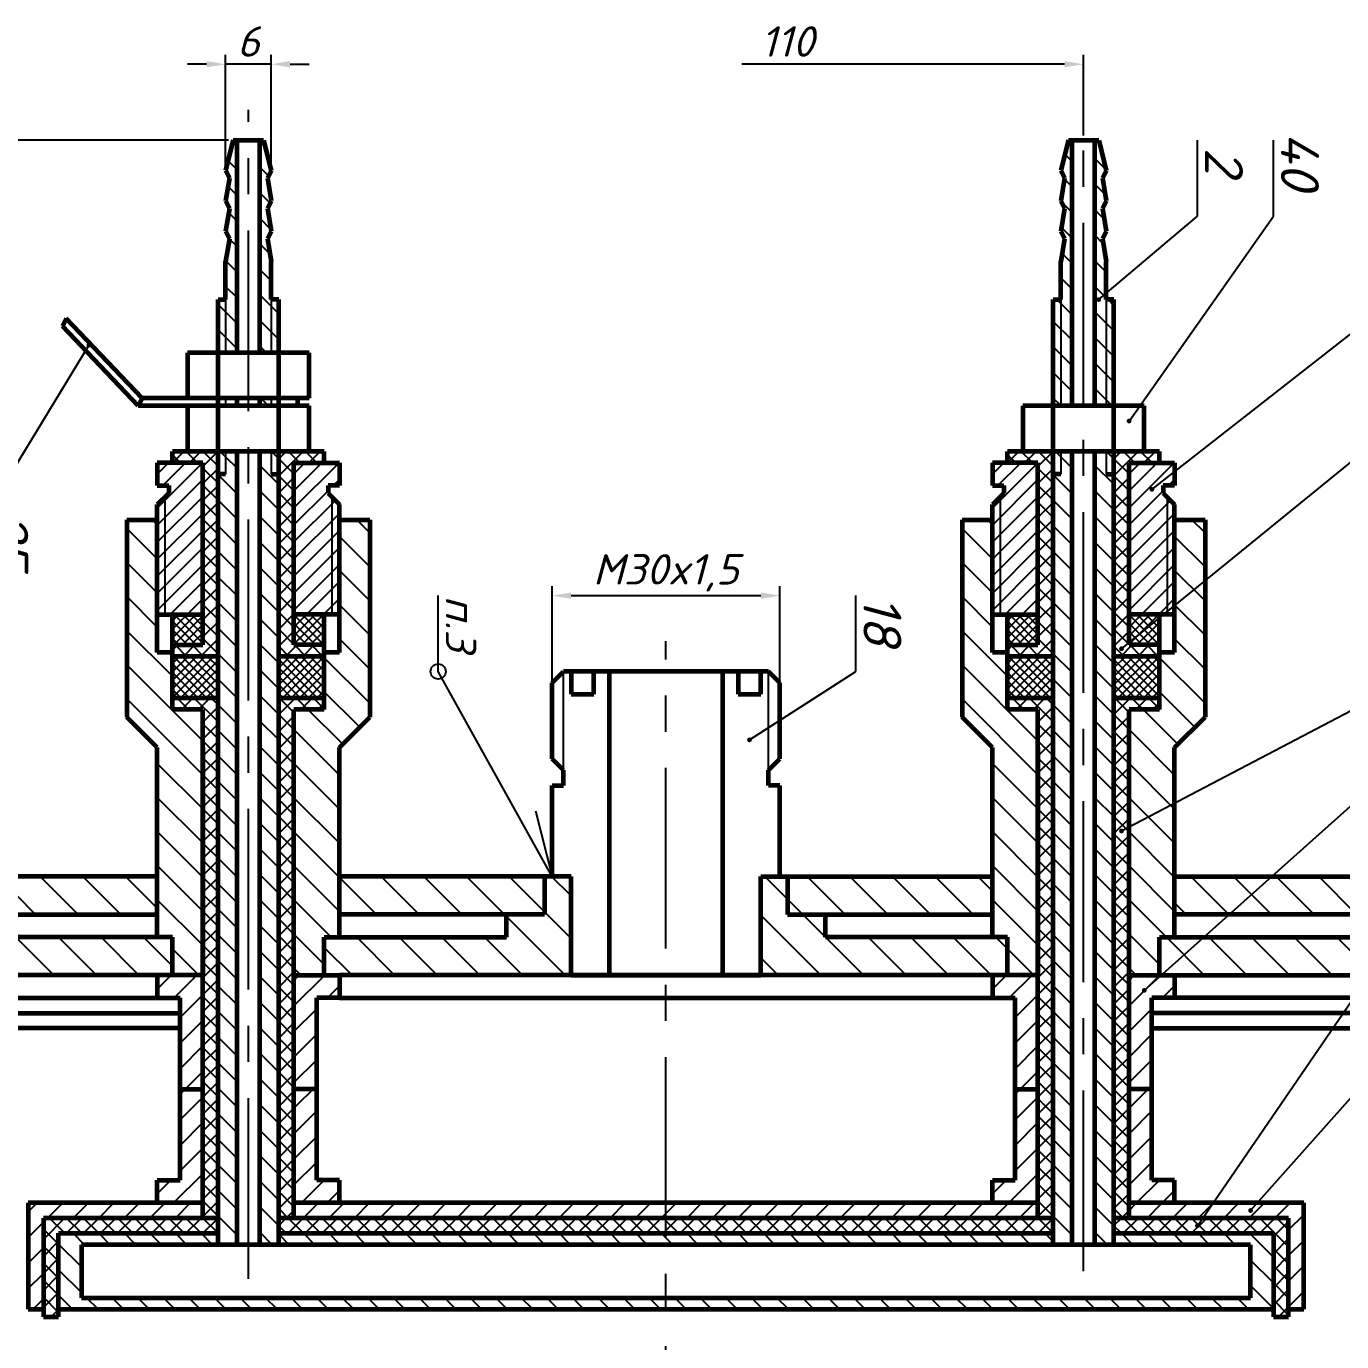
# Model space of a CAD drawing. Header units: millimetres. Extents: x 10739 to 32134, y 609 to 16625.
# Drawn here: x 20190.6 to 20363.8, y 1789.2 to 1962.5 of the extents above; entities that cross this region are included whole.
import ezdxf

# ---------------------------------------------------------------- set-up
doc = ezdxf.new("R2010")
doc.units = ezdxf.units.MM
doc.linetypes.add('CENTER', pattern=[50.8, 31.75, -6.35, 6.35, -6.35])
doc.layers.add('1', color=2, linetype='Continuous')
doc.layers.add('Razmer', color=3, linetype='Continuous')
doc.layers.add('2', color=1, linetype='Continuous', lineweight=60)
doc.styles.add('ADRF1', font='romans', dxfattribs={"oblique": 15})
doc.styles.get("Standard").update_dxf_attribs({"font": 'arial.ttf'})
doc.dimstyles.new('ISO-25', dxfattribs={"dimtxt": 2.5, "dimasz": 2.5, "dimexe": 1.25, "dimexo": 0.625, "dimtad": 1, "dimtxsty": 'Standard', "dimcen": 2.5, "dimadec": 0, "dimazin": 0, "dimtfac": 1, "dimtmove": 0, "dimatfit": 3, "dimfxl": 1, "dimarcsym": 0})
pattern_1 = [(45, (20104.8097, 2033.455), (-1.683798, 1.683798), [])]
pattern_2 = [(315, (20104.8097, 2033.4551), (1.122532, 1.122532), []), (45, (20104.8097, 2033.4551), (-1.122532, 1.122532), [])]
pattern_3 = [(315, (20104.8097, 2033.455), (1.683798, 1.683798), [])]
pattern_4 = [(315, (20104.8097, 2033.455), (2.80633, 2.80633), [])]
pattern_5 = [(315, (19994.8097, 2033.4551), (1.122532, 1.122532), []), (45, (19994.8097, 2033.4551), (-1.122532, 1.122532), [])]
pattern_6 = [(315, (19994.8097, 2038.4551), (0.561266, 0.561266), []), (45, (19994.8097, 2038.4551), (-0.561266, 0.561266), [])]
pattern_7 = [(315, (20104.8097, 2038.4551), (0.561266, 0.561266), []), (45, (20104.8097, 2038.4551), (-0.561266, 0.561266), [])]

msp = doc.modelspace()

# ---------------------------------------------------------------- hatches: boundary and pattern name
at = {"layer": '1'}
h = msp.add_hatch(dxfattribs=at)
h.set_pattern_fill('ANSI31', scale=0.75, angle=-90, style=0)
h.set_pattern_definition(pattern_3)
h.paths.add_polyline_path([(20221.3097, 1919.4551), (20222.8097, 1919.4551), (20222.8097, 1926.4551), (20222.8097, 1931.4551), (20222.3097, 1934.4551), (20222.8097, 1935.4551), (20222.3097, 1938.4551), (20222.8097, 1939.4551), (20222.3097, 1942.4551), (20222.8097, 1943.4551), (20221.8097, 1947.4551), (20221.3097, 1947.4551)])
h.paths.add_polyline_path([(20222.8097, 1919.4551), (20223.8097, 1919.4551), (20223.8097, 1926.4551), (20222.8097, 1926.4551)])
h.paths.add_polyline_path([(20216.8097, 1919.4551), (20218.3097, 1919.4551), (20218.3097, 1947.4551), (20217.8097, 1947.4551), (20216.8097, 1943.4551), (20217.3097, 1942.4551), (20216.8097, 1939.4551), (20217.3097, 1938.4551), (20216.8097, 1935.4551), (20217.3097, 1934.4551), (20216.8097, 1931.4551), (20216.8097, 1926.4551)])
h.paths.add_polyline_path([(20215.8097, 1919.4551), (20216.8097, 1919.4551), (20216.8097, 1926.4551), (20215.8097, 1926.4551)])
h.paths.add_polyline_path([(20222.8097, 1912.4551), (20223.8097, 1912.4551), (20223.8097, 1913.4551), (20222.8097, 1913.4551)])
h.paths.add_polyline_path([(20221.3097, 1913.4551), (20221.3097, 1912.4551), (20222.8097, 1912.4551), (20222.8097, 1913.4551)])
h.paths.add_polyline_path([(20216.8097, 1913.4551), (20216.8097, 1912.48298), (20216.83758, 1912.4551), (20218.3097, 1912.4551), (20218.3097, 1913.4551)])
h.paths.add_polyline_path([(20215.8097, 1913.4551), (20215.8097, 1912.4551), (20216.8097, 1912.4551), (20216.8097, 1913.4551)])
h = msp.add_hatch(dxfattribs=at)
h.set_pattern_fill('ANSI31', scale=0.75, angle=-90, style=0)
h.set_pattern_definition(pattern_3)
h.paths.add_polyline_path([(20333.8097, 1801.9551), (20333.8097, 1903.4551), (20332.8097, 1903.4551), (20332.8097, 1906.4551), (20331.3097, 1906.4551), (20331.3097, 1801.9551)])
h.paths.add_polyline_path([(20328.3097, 1801.9551), (20328.3097, 1906.4551), (20326.8097, 1906.4551), (20326.8097, 1903.4551), (20325.8097, 1903.4551), (20325.8097, 1801.9551)])
h.paths.add_polyline_path([(20333.8097, 1903.4551), (20333.8097, 1906.4551), (20332.8097, 1906.4551), (20332.8097, 1903.4551)], flags=16)
h.paths.add_polyline_path([(20326.8097, 1903.4551), (20326.8097, 1906.4551), (20325.8097, 1906.4551), (20325.8097, 1903.4551)], flags=16)
h.paths.add_polyline_path([(20326.8097, 1912.4551), (20326.8097, 1926.4551), (20325.8097, 1926.4551), (20325.8097, 1912.4551)])
h.paths.add_polyline_path([(20328.3097, 1912.4551), (20328.3097, 1947.4551), (20327.8097, 1947.4551), (20326.8097, 1943.4551), (20327.3097, 1942.4551), (20326.8097, 1939.4551), (20327.3097, 1938.4551), (20326.8097, 1935.4551), (20327.3097, 1934.4551), (20326.8097, 1931.4551), (20326.8097, 1926.4551), (20326.8097, 1912.4551)])
h.paths.add_polyline_path([(20332.8097, 1912.4551), (20332.8097, 1926.4551), (20332.8097, 1931.4551), (20332.3097, 1934.4551), (20332.8097, 1935.4551), (20332.3097, 1938.4551), (20332.8097, 1939.4551), (20332.3097, 1942.4551), (20332.8097, 1943.4551), (20331.8097, 1947.4551), (20331.3097, 1947.4551), (20331.3097, 1912.4551)])
h.paths.add_polyline_path([(20333.8097, 1912.4551), (20333.8097, 1926.4551), (20332.8097, 1926.4551), (20332.8097, 1912.4551)])
h = msp.add_hatch(dxfattribs=at)
h.set_pattern_fill('ANSI37', scale=0.5, angle=-90, style=0)
h.set_pattern_definition(pattern_5)
h.paths.add_polyline_path([(20229.8097, 1879.4551), (20229.8097, 1880.9551), (20225.8097, 1880.9551), (20225.8097, 1904.9551), (20229.8097, 1904.9551), (20229.8097, 1906.4551), (20223.8097, 1906.4551), (20223.8097, 1879.4551)])
h.paths.add_polyline_path([(20215.8097, 1879.4551), (20215.8097, 1906.4551), (20209.8097, 1906.4551), (20209.8097, 1904.9551), (20213.8097, 1904.9551), (20213.8097, 1880.9551), (20209.8097, 1880.9551), (20209.8097, 1879.4551)])
h = msp.add_hatch(dxfattribs=at)
h.set_pattern_fill('ANSI37', scale=0.5, angle=-90, style=0)
h.set_pattern_definition(pattern_2)
h.paths.add_polyline_path([(20339.8097, 1879.4551), (20339.8097, 1880.9551), (20335.8097, 1880.9551), (20335.8097, 1904.9551), (20339.8097, 1904.9551), (20339.8097, 1906.4551), (20333.8097, 1906.4551), (20333.8097, 1879.4551)])
h.paths.add_polyline_path([(20325.8097, 1879.4551), (20325.8097, 1906.4551), (20319.8097, 1906.4551), (20319.8097, 1904.9551), (20323.8097, 1904.9551), (20323.8097, 1880.9551), (20319.8097, 1880.9551), (20319.8097, 1879.4551)])
h = msp.add_hatch(dxfattribs=at)
h.set_pattern_fill('ANSI31', scale=0.5, style=0)
h.set_pattern_definition([(45, (19994.8097, 2038.4551), (-1.122532, 1.122532), [])])
h.paths.add_polyline_path([(20225.8097, 1884.9551), (20231.8097, 1884.9551), (20231.8097, 1899.4551), (20230.3097, 1900.9551), (20230.3097, 1901.9551), (20231.8097, 1901.9551), (20231.8097, 1904.9551), (20225.8097, 1904.9551)])
h.paths.add_polyline_path([(20213.8097, 1904.9551), (20207.8097, 1904.9551), (20207.8097, 1901.9551), (20209.3097, 1901.9551), (20209.3097, 1900.9551), (20207.8097, 1899.4551), (20207.8097, 1884.9551), (20213.8097, 1884.9551)])
h = msp.add_hatch(dxfattribs=at)
h.set_pattern_fill('ANSI31', scale=0.5, style=0)
h.set_pattern_definition([(45, (20104.8097, 2038.4551), (-1.122532, 1.122532), [])])
h.paths.add_polyline_path([(20335.8097, 1884.9551), (20341.8097, 1884.9551), (20341.8097, 1899.4551), (20340.3097, 1900.9551), (20340.3097, 1901.9551), (20341.8097, 1901.9551), (20341.8097, 1904.9551), (20335.8097, 1904.9551)])
h.paths.add_polyline_path([(20323.8097, 1904.9551), (20317.8097, 1904.9551), (20317.8097, 1901.9551), (20319.3097, 1901.9551), (20319.3097, 1900.9551), (20317.8097, 1899.4551), (20317.8097, 1884.9551), (20323.8097, 1884.9551)])
h = msp.add_hatch(dxfattribs=at)
h.set_pattern_fill('ANSI31', angle=-90, style=0)
h.set_pattern_definition([(315, (19994.8097, 2033.455), (2.245064, 2.245064), [])])
h.paths.add_polyline_path([(20229.8097, 1837.4551), (20229.8097, 1842.4551), (20231.8097, 1842.4551), (20231.8097, 1867.4551), (20235.8097, 1871.4551), (20235.8097, 1897.4551), (20231.8097, 1897.4551), (20231.8097, 1879.9551), (20229.8097, 1879.9551), (20229.8097, 1872.4551), (20225.8097, 1872.4551), (20225.8097, 1837.4551)])
h.paths.add_polyline_path([(20213.8097, 1837.4551), (20213.8097, 1867.4551), (20213.8097, 1872.4551), (20209.8097, 1872.4551), (20209.8097, 1879.9551), (20207.8097, 1879.9551), (20207.8097, 1897.4551), (20203.8097, 1897.4551), (20203.8097, 1871.4551), (20207.8097, 1867.4551), (20207.8097, 1842.4551), (20209.8097, 1842.4551), (20209.8097, 1837.4551)])
h = msp.add_hatch(dxfattribs=at)
h.set_pattern_fill('ANSI31', angle=-90, style=0)
h.set_pattern_definition([(315, (20104.8097, 2033.455), (2.245064, 2.245064), [])])
h.paths.add_polyline_path([(20335.8097, 1837.4551), (20339.8097, 1837.4551), (20339.8097, 1842.4551), (20341.8097, 1842.4551), (20341.8097, 1867.4551), (20345.8097, 1871.4551), (20345.8097, 1897.4551), (20341.8097, 1897.4551), (20341.8097, 1879.9551), (20339.8097, 1879.9551), (20339.8097, 1872.4551), (20335.8097, 1872.4551)])
h.paths.add_polyline_path([(20323.8097, 1867.4551), (20323.8097, 1872.4551), (20319.8097, 1872.4551), (20319.8097, 1879.9551), (20317.8097, 1879.9551), (20317.8097, 1897.4551), (20313.8097, 1897.4551), (20313.8097, 1871.4551), (20317.8097, 1867.4551), (20317.8097, 1842.4551), (20319.8097, 1842.4551), (20319.8097, 1837.4551), (20323.8097, 1837.4551)])
h = msp.add_hatch(dxfattribs=at)
h.set_pattern_fill('ANSI37', scale=0.25, angle=-90, style=0)
h.set_pattern_definition(pattern_6)
h.paths.add_polyline_path([(20229.8097, 1880.9551), (20229.8097, 1884.9551), (20225.8097, 1884.9551), (20225.8097, 1880.9551)])
h.paths.add_polyline_path([(20209.8097, 1884.9551), (20209.8097, 1880.9551), (20213.8097, 1880.9551), (20213.8097, 1884.9551)])
h = msp.add_hatch(dxfattribs=at)
h.set_pattern_fill('ANSI37', scale=0.25, angle=-90, style=0)
h.set_pattern_definition(pattern_7)
h.paths.add_polyline_path([(20339.8097, 1880.9551), (20339.8097, 1884.9551), (20335.8097, 1884.9551), (20335.8097, 1880.9551)])
h.paths.add_polyline_path([(20319.8097, 1884.9551), (20319.8097, 1880.9551), (20323.8097, 1880.9551), (20323.8097, 1884.9551)])
h = msp.add_hatch(dxfattribs=at)
h.set_pattern_fill('ANSI37', scale=0.25, angle=-90, style=0)
h.set_pattern_definition(pattern_6)
h.paths.add_polyline_path([(20223.8097, 1873.9551), (20229.8097, 1873.9551), (20229.8097, 1879.4551), (20223.8097, 1879.4551)])
h.paths.add_polyline_path([(20215.8097, 1873.9551), (20215.8097, 1879.4551), (20209.8097, 1879.4551), (20209.8097, 1873.9551)])
h = msp.add_hatch(dxfattribs=at)
h.set_pattern_fill('ANSI37', scale=0.25, angle=-90, style=0)
h.set_pattern_definition(pattern_7)
h.paths.add_polyline_path([(20333.8097, 1873.9551), (20339.8097, 1873.9551), (20339.8097, 1879.4551), (20333.8097, 1879.4551)])
h.paths.add_polyline_path([(20325.8097, 1873.9551), (20325.8097, 1879.4551), (20319.8097, 1879.4551), (20319.8097, 1873.9551)])
h = msp.add_hatch(dxfattribs=at)
h.set_pattern_fill('ANSI37', scale=0.5, angle=-90, style=0)
h.set_pattern_definition(pattern_5)
h.paths.add_polyline_path([(20223.8097, 1805.4551), (20225.8097, 1805.4551), (20225.8097, 1872.4551), (20229.8097, 1872.4551), (20229.8097, 1873.9551), (20223.8097, 1873.9551)])
h.paths.add_polyline_path([(20213.8097, 1805.4551), (20215.8097, 1805.4551), (20215.8097, 1873.9551), (20209.8097, 1873.9551), (20209.8097, 1872.4551), (20213.8097, 1872.4551)])
h = msp.add_hatch(dxfattribs=at)
h.set_pattern_fill('ANSI37', scale=0.5, angle=-90, style=0)
h.set_pattern_definition(pattern_2)
h.paths.add_polyline_path([(20333.8097, 1805.4551), (20335.8097, 1805.4551), (20335.8097, 1872.4551), (20339.8097, 1872.4551), (20339.8097, 1873.9551), (20333.8097, 1873.9551)])
h.paths.add_polyline_path([(20323.8097, 1805.4551), (20325.8097, 1805.4551), (20325.8097, 1873.9551), (20319.8097, 1873.9551), (20319.8097, 1872.4551), (20323.8097, 1872.4551)])
h = msp.add_hatch(dxfattribs=at)
h.set_pattern_fill('ANSI31', scale=1.25, angle=-90, style=0)
h.set_pattern_definition(pattern_4)
h.paths.add_polyline_path([(20154.8097, 1837.4551), (20154.8097, 1833.4551), (20147.8097, 1833.4551), (20147.8097, 1837.4551), (20143.8097, 1837.4551), (20143.8097, 1850.4551), (20158.8097, 1850.4551), (20158.8097, 1845.4551), (20161.8097, 1845.4551), (20161.8097, 1842.4551), (20209.8097, 1842.4551), (20209.8097, 1837.4551), (20182.8097, 1837.4551), (20182.8097, 1838.4551), (20169.8097, 1838.4551), (20169.8097, 1837.4551)])
h = msp.add_hatch(dxfattribs=at)
h.set_pattern_fill('ANSI31', scale=1.25, angle=-90, style=0)
h.set_pattern_definition(pattern_4)
h.paths.add_polyline_path([(20158.8097, 1845.4551), (20158.8097, 1850.4551), (20207.8097, 1850.4551), (20207.8097, 1845.4551)])
h = msp.add_hatch(dxfattribs=at)
h.set_pattern_fill('ANSI31', scale=1.25, angle=-90, style=0)
h.set_pattern_definition(pattern_4)
h.paths.add_polyline_path([(20262.3097, 1837.4551), (20262.3097, 1850.4551), (20258.8097, 1850.4551), (20258.8097, 1845.4551), (20253.8097, 1845.4551), (20253.8097, 1842.4551), (20229.8097, 1842.4551), (20229.8097, 1837.4551), (20231.8097, 1837.4551)])
h = msp.add_hatch(dxfattribs=at)
h.set_pattern_fill('ANSI31', scale=1.25, angle=-90, style=0)
h.set_pattern_definition(pattern_4)
h.paths.add_polyline_path([(20258.8097, 1845.4551), (20258.8097, 1850.4551), (20231.8097, 1850.4551), (20231.8097, 1845.4551)])
h = msp.add_hatch(dxfattribs=at)
h.set_pattern_fill('ANSI31', scale=1.25, angle=-90, style=0)
h.set_pattern_definition(pattern_4)
h.paths.add_polyline_path([(20319.8097, 1837.4551), (20319.8097, 1842.4551), (20295.8097, 1842.4551), (20295.8097, 1845.4551), (20290.8097, 1845.4551), (20290.8097, 1850.4551), (20287.3097, 1850.4551), (20287.3097, 1837.4551)])
h = msp.add_hatch(dxfattribs=at)
h.set_pattern_fill('ANSI31', scale=1.25, angle=-90, style=0)
h.set_pattern_definition(pattern_4)
h.paths.add_polyline_path([(20317.8097, 1845.4551), (20317.8097, 1850.4551), (20290.8097, 1850.4551), (20290.8097, 1845.4551)])
h = msp.add_hatch(dxfattribs=at)
h.set_pattern_fill('ANSI31', scale=1.25, angle=-90, style=0)
h.set_pattern_definition(pattern_4)
h.paths.add_polyline_path([(20394.8097, 1837.4551), (20394.8097, 1833.4551), (20401.8097, 1833.4551), (20401.8097, 1837.4551), (20405.8097, 1837.4551), (20405.8097, 1850.4551), (20390.8097, 1850.4551), (20390.8097, 1845.4551), (20387.8097, 1845.4551), (20387.8097, 1842.4551), (20339.8097, 1842.4551), (20339.8097, 1837.4551), (20366.8097, 1837.4551), (20366.8097, 1838.4551), (20379.8097, 1838.4551), (20379.8097, 1837.4551)])
h = msp.add_hatch(dxfattribs=at)
h.set_pattern_fill('ANSI31', scale=1.25, angle=-90, style=0)
h.set_pattern_definition(pattern_4)
h.paths.add_polyline_path([(20390.8097, 1845.4551), (20390.8097, 1850.4551), (20341.8097, 1850.4551), (20341.8097, 1845.4551)])
h = msp.add_hatch(dxfattribs=at)
h.set_pattern_fill('ANSI31', scale=0.75, style=0)
h.set_pattern_definition([(45, (19994.8097, 2033.455), (-1.683798, 1.683798), [])])
h.paths.add_polyline_path([(20225.8097, 1822.4551), (20228.8097, 1822.4551), (20228.8097, 1834.4551), (20231.8097, 1834.4551), (20231.8097, 1837.4551), (20225.8097, 1837.4551)])
h.paths.add_polyline_path([(20225.8097, 1807.4551), (20231.8097, 1807.4551), (20231.8097, 1810.4551), (20228.8097, 1810.4551), (20228.8097, 1822.4551), (20225.8097, 1822.4551)])
h.paths.add_polyline_path([(20213.8097, 1822.4551), (20210.8097, 1822.4551), (20210.8097, 1810.4551), (20207.8097, 1810.4551), (20207.8097, 1807.4551), (20213.8097, 1807.4551)])
h.paths.add_polyline_path([(20210.8097, 1822.4551), (20213.8097, 1822.4551), (20213.8097, 1837.4551), (20207.8097, 1837.4551), (20207.8097, 1834.4551), (20210.8097, 1834.4551)])
h = msp.add_hatch(dxfattribs=at)
h.set_pattern_fill('ANSI31', scale=0.75, style=0)
h.set_pattern_definition(pattern_1)
h.paths.add_polyline_path([(20335.8097, 1822.4551), (20338.8097, 1822.4551), (20338.8097, 1834.4551), (20341.8097, 1834.4551), (20341.8097, 1837.4551), (20335.8097, 1837.4551)])
h.paths.add_polyline_path([(20335.8097, 1807.4551), (20341.8097, 1807.4551), (20341.8097, 1810.4551), (20338.8097, 1810.4551), (20338.8097, 1822.4551), (20335.8097, 1822.4551)])
h.paths.add_polyline_path([(20323.8097, 1822.4551), (20320.8097, 1822.4551), (20320.8097, 1810.4551), (20317.8097, 1810.4551), (20317.8097, 1807.4551), (20323.8097, 1807.4551)])
h.paths.add_polyline_path([(20320.8097, 1822.4551), (20323.8097, 1822.4551), (20323.8097, 1837.4551), (20317.8097, 1837.4551), (20317.8097, 1834.4551), (20320.8097, 1834.4551)])
h = msp.add_hatch(dxfattribs=at)
h.set_pattern_fill('ANSI31', scale=0.75, style=0)
h.set_pattern_definition(pattern_1)
h.paths.add_polyline_path([(20213.8097, 1805.4551), (20213.8097, 1807.4551), (20190.8097, 1807.4551), (20190.8097, 1793.4551), (20192.8097, 1793.4551), (20192.8097, 1805.4551)])
h = msp.add_hatch(dxfattribs=at)
h.set_pattern_fill('ANSI31', scale=0.75, style=0)
h.set_pattern_definition(pattern_1)
h.paths.add_polyline_path([(20225.8097, 1807.4551), (20225.8097, 1805.4551), (20323.8097, 1805.4551), (20323.8097, 1807.4551)])
h = msp.add_hatch(dxfattribs=at)
h.set_pattern_fill('ANSI31', scale=0.75, style=0)
h.set_pattern_definition(pattern_1)
h.paths.add_polyline_path([(20356.8097, 1805.4551), (20356.8097, 1793.4551), (20358.8097, 1793.4551), (20358.8097, 1807.4551), (20335.8097, 1807.4551), (20335.8097, 1805.4551)])
h = msp.add_hatch(dxfattribs=at)
h.set_pattern_fill('ANSI37', scale=0.5, angle=-90, style=0)
h.set_pattern_definition(pattern_2)
h.paths.add_polyline_path([(20215.8097, 1803.4551), (20215.8097, 1805.4551), (20192.8097, 1805.4551), (20192.8097, 1792.4551), (20194.8097, 1792.4551), (20194.8097, 1803.4551)])
h = msp.add_hatch(dxfattribs=at)
h.set_pattern_fill('ANSI37', scale=0.5, angle=-90, style=0)
h.set_pattern_definition(pattern_2)
h.paths.add_polyline_path([(20325.8097, 1803.4551), (20325.8097, 1805.4551), (20223.8097, 1805.4551), (20223.8097, 1803.4551)])
h = msp.add_hatch(dxfattribs=at)
h.set_pattern_fill('ANSI37', scale=0.5, style=0)
h.set_pattern_definition([(45, (20104.8097, 2033.4551), (-1.122532, 1.122532), []), (135, (20104.8097, 2033.4551), (-1.122532, -1.122532), [])])
h.paths.add_polyline_path([(20354.8097, 1792.4551), (20356.8097, 1792.4551), (20356.8097, 1805.4551), (20333.8097, 1805.4551), (20333.8097, 1803.4551), (20354.8097, 1803.4551)])
h = msp.add_hatch(dxfattribs=at)
h.set_pattern_fill('ANSI31', scale=0.75, angle=-90, style=0)
h.set_pattern_definition(pattern_3)
h.paths.add_polyline_path([(20351.8097, 1794.9551), (20197.8097, 1794.9551), (20197.8097, 1801.9551), (20215.8097, 1801.9551), (20215.8097, 1803.4551), (20194.8097, 1803.4551), (20194.8097, 1793.4551), (20354.8097, 1793.4551), (20354.8097, 1803.4551), (20333.8097, 1803.4551), (20333.8097, 1801.9551), (20351.8097, 1801.9551)])
h.paths.add_polyline_path([(20325.8097, 1801.9551), (20325.8097, 1803.4551), (20223.8097, 1803.4551), (20223.8097, 1801.9551)], flags=17)

# ---------------------------------------------------------------- linework, layer by layer
at = {"layer": '1', "color": 7, "linetype": 'CENTER', "ltscale": 0.75}
for p, q in [((20219.8097, 1797.4551), (20219.8097, 1951.4551)), ((20329.8097, 1798.4551), (20329.8097, 1951.4551)), ((20274.8097, 1650.4551), (20274.8097, 1881.4551))]:
    msp.add_line(p, q, dxfattribs=at)
at = {"layer": '1', "color": 7}
for p, q in [((20216.8097, 1926.4551), (20216.8097, 1919.4551)), ((20222.8097, 1926.4551), (20222.8097, 1919.4551)), ((20326.8097, 1926.4551), (20326.8097, 1912.4551)), ((20332.8097, 1926.4551), (20332.8097, 1912.4551)), ((20216.8097, 1913.4551), (20216.8097, 1912.4551)), ((20222.8097, 1913.4551), (20222.8097, 1912.4551)), ((20216.8097, 1912.48298), (20216.83758, 1912.4551)), ((20216.10239, 1906.4551), (20216.8097, 1905.74779)), ((20216.8097, 1906.4551), (20216.8097, 1903.4551)), ((20222.8097, 1906.4551), (20222.8097, 1903.4551)), ((20222.83758, 1906.4551), (20223.8097, 1905.48298)), ((20326.8097, 1906.4551), (20326.8097, 1903.4551)), ((20332.8097, 1906.4551), (20332.8097, 1903.4551)), ((20216.8097, 1905.74779), (20218.3097, 1904.24779)), ((20221.3097, 1904.61538), (20223.8097, 1902.11538)), ((20215.8097, 1903.38019), (20218.3097, 1900.88019)), ((20221.3097, 1901.24779), (20223.8097, 1898.74779)), ((20208.8097, 1900.4551), (20208.8097, 1884.9551)), ((20215.8097, 1900.0126), (20218.3097, 1897.5126)), ((20230.8097, 1900.4551), (20230.8097, 1884.9551)), ((20318.8097, 1900.4551), (20318.8097, 1884.9551)), ((20340.8097, 1900.4551), (20340.8097, 1884.9551)), ((20221.3097, 1897.88019), (20223.8097, 1895.38019)), ((20215.8097, 1896.645), (20218.3097, 1894.145)), ((20221.3097, 1894.5126), (20223.8097, 1892.0126)), ((20215.8097, 1893.2774), (20218.3097, 1890.7774)), ((20221.3097, 1891.145), (20223.8097, 1888.645)), ((20215.8097, 1889.90981), (20218.3097, 1887.40981)), ((20221.3097, 1887.7774), (20223.8097, 1885.2774)), ((20215.8097, 1886.54221), (20218.3097, 1884.04221)), ((20221.3097, 1884.40981), (20223.8097, 1881.90981)), ((20215.8097, 1883.17462), (20218.3097, 1880.67462)), ((20221.3097, 1881.04221), (20223.8097, 1878.54221)), ((20215.8097, 1879.80702), (20218.3097, 1877.30702)), ((20221.3097, 1877.67462), (20223.8097, 1875.17462)), ((20261.3097, 1864.4551), (20261.3097, 1877.4551)), ((20288.3097, 1864.4551), (20288.3097, 1877.4551)), ((20215.8097, 1876.43942), (20218.3097, 1873.93942)), ((20221.3097, 1874.30702), (20223.8097, 1871.80702)), ((20215.8097, 1873.07183), (20218.3097, 1870.57183)), ((20221.3097, 1870.93942), (20223.8097, 1868.43942)), ((20215.8097, 1869.70423), (20218.3097, 1867.20423)), ((20215.8097, 1866.33664), (20218.3097, 1863.83664)), ((20221.3097, 1867.57183), (20223.8097, 1865.07183)), ((20215.8097, 1862.96904), (20218.3097, 1860.46904)), ((20221.3097, 1864.20423), (20223.8097, 1861.70423)), ((20215.8097, 1859.60144), (20218.3097, 1857.10144)), ((20221.3097, 1860.83664), (20223.8097, 1858.33664)), ((20215.8097, 1856.23385), (20218.3097, 1853.73385)), ((20221.3097, 1857.46904), (20223.8097, 1854.96904)), ((20215.8097, 1852.86625), (20218.3097, 1850.36625)), ((20221.3097, 1854.10144), (20223.8097, 1851.60144)), ((20221.3097, 1850.73385), (20223.8097, 1848.23385)), ((20215.8097, 1849.49866), (20218.3097, 1846.99866)), ((20221.3097, 1847.36625), (20223.8097, 1844.86625)), ((20215.8097, 1846.13106), (20218.3097, 1843.63106)), ((20221.3097, 1843.99866), (20223.8097, 1841.49866)), ((20215.8097, 1842.76346), (20218.3097, 1840.26346)), ((20221.3097, 1840.63106), (20223.8097, 1838.13106)), ((20215.8097, 1839.39587), (20218.3097, 1836.89587)), ((20221.3097, 1837.26346), (20223.8097, 1834.76346)), ((20215.8097, 1836.02827), (20218.3097, 1833.52827)), ((20221.3097, 1833.89587), (20223.8097, 1831.39587)), ((20215.8097, 1832.66068), (20218.3097, 1830.16068)), ((20221.3097, 1830.52827), (20223.8097, 1828.02827)), ((20215.8097, 1829.29308), (20218.3097, 1826.79308)), ((20221.3097, 1827.16068), (20223.8097, 1824.66068)), ((20215.8097, 1825.92548), (20218.3097, 1823.42548)), ((20221.3097, 1823.79308), (20223.8097, 1821.29308)), ((20215.8097, 1822.55789), (20218.3097, 1820.05789)), ((20221.3097, 1820.42548), (20223.8097, 1817.92548)), ((20215.8097, 1819.19029), (20218.3097, 1816.69029)), ((20221.3097, 1817.05789), (20223.8097, 1814.55789)), ((20215.8097, 1815.82269), (20218.3097, 1813.32269)), ((20221.3097, 1813.69029), (20223.8097, 1811.19029)), ((20215.8097, 1812.4551), (20218.3097, 1809.9551)), ((20215.8097, 1809.0875), (20218.3097, 1806.5875)), ((20221.3097, 1810.32269), (20223.8097, 1807.82269)), ((20215.8097, 1805.71991), (20218.3097, 1803.21991)), ((20221.3097, 1806.9551), (20223.8097, 1804.4551)), ((20215.8097, 1802.35231), (20216.20691, 1801.9551)), ((20221.3097, 1803.5875), (20222.9421, 1801.9551))]:
    msp.add_line(p, q, dxfattribs=at)
at = {"layer": '2', "color": 7}
for p, q in [((20217.8097, 1947.4551), (20216.8097, 1943.4551)), ((20217.8097, 1947.4551), (20221.8097, 1947.4551)), ((20218.3097, 1919.4551), (20218.3097, 1947.4551)), ((20221.3097, 1919.4551), (20221.3097, 1947.4551)), ((20221.8097, 1947.4551), (20222.8097, 1943.4551)), ((20327.8097, 1947.4551), (20326.8097, 1943.4551)), ((20327.8097, 1947.4551), (20331.8097, 1947.4551)), ((20328.3097, 1912.38076), (20328.3097, 1947.4551)), ((20331.3097, 1912.44735), (20331.3097, 1947.4551)), ((20331.8097, 1947.4551), (20332.8097, 1943.4551)), ((20216.8097, 1943.4551), (20217.3097, 1942.4551)), ((20222.8097, 1943.4551), (20222.3097, 1942.4551)), ((20326.8097, 1943.4551), (20327.3097, 1942.4551)), ((20332.8097, 1943.4551), (20332.3097, 1942.4551)), ((20217.3097, 1942.4551), (20216.8097, 1939.4551)), ((20222.3097, 1942.4551), (20222.8097, 1939.4551)), ((20327.3097, 1942.4551), (20326.8097, 1939.4551)), ((20332.3097, 1942.4551), (20332.8097, 1939.4551)), ((20216.8097, 1939.4551), (20217.3097, 1938.4551)), ((20222.8097, 1939.4551), (20222.3097, 1938.4551)), ((20326.8097, 1939.4551), (20327.3097, 1938.4551)), ((20332.8097, 1939.4551), (20332.3097, 1938.4551)), ((20217.3097, 1938.4551), (20216.8097, 1935.4551)), ((20222.3097, 1938.4551), (20222.8097, 1935.4551)), ((20327.3097, 1938.4551), (20326.8097, 1935.4551)), ((20332.3097, 1938.4551), (20332.8097, 1935.4551)), ((20216.8097, 1935.4551), (20217.3097, 1934.4551)), ((20217.3097, 1934.4551), (20216.8097, 1931.4551)), ((20222.8097, 1935.4551), (20222.3097, 1934.4551)), ((20222.3097, 1934.4551), (20222.8097, 1931.4551)), ((20326.8097, 1935.4551), (20327.3097, 1934.4551)), ((20327.3097, 1934.4551), (20326.8097, 1931.4551)), ((20332.8097, 1935.4551), (20332.3097, 1934.4551)), ((20332.3097, 1934.4551), (20332.8097, 1931.4551)), ((20216.8097, 1926.4551), (20216.8097, 1931.4551)), ((20222.8097, 1926.4551), (20222.8097, 1931.4551)), ((20326.8097, 1926.4551), (20326.8097, 1931.4551)), ((20332.8097, 1926.4551), (20332.8097, 1931.4551)), ((20215.8097, 1801.9551), (20215.8097, 1926.4551)), ((20215.8097, 1926.4551), (20216.8097, 1926.4551)), ((20223.8097, 1926.4551), (20222.8097, 1926.4551)), ((20223.8097, 1801.9551), (20223.8097, 1926.4551)), ((20325.8097, 1801.9551), (20325.8097, 1926.4551)), ((20325.8097, 1926.4551), (20326.8097, 1926.4551)), ((20333.8097, 1926.4551), (20332.8097, 1926.4551)), ((20333.8097, 1801.9551), (20333.8097, 1926.4551)), ((20195.8097, 1923.9551), (20195.3097, 1922.9551)), ((20205.8097, 1913.4551), (20195.8097, 1923.9551)), ((20205.3097, 1912.4551), (20195.3097, 1922.9551)), ((20227.8097, 1919.4551), (20211.8097, 1919.4551)), ((20211.8097, 1919.4551), (20211.8097, 1913.4551)), ((20227.8097, 1913.4551), (20227.8097, 1919.4551)), ((20205.8097, 1913.4551), (20205.3097, 1912.4551)), ((20227.8097, 1913.4551), (20205.8097, 1913.4551)), ((20218.3097, 1912.38076), (20218.3097, 1913.4551)), ((20221.3097, 1912.44735), (20221.3097, 1913.4551)), ((20226.3097, 1912.4551), (20226.3097, 1913.4551)), ((20227.8097, 1912.4551), (20205.3097, 1912.4551)), ((20211.8097, 1912.4551), (20211.8097, 1906.4551)), ((20227.8097, 1906.4551), (20227.8097, 1912.4551)), ((20337.8097, 1912.4551), (20321.8097, 1912.4551)), ((20321.8097, 1912.4551), (20321.8097, 1906.4551)), ((20337.8097, 1906.4551), (20337.8097, 1912.4551)), ((20229.8097, 1906.4551), (20209.8097, 1906.4551)), ((20209.8097, 1904.9551), (20209.8097, 1906.4551)), ((20218.3097, 1801.9551), (20218.3097, 1906.4551)), ((20221.3097, 1801.9551), (20221.3097, 1906.4551)), ((20229.8097, 1904.9551), (20229.8097, 1906.4551)), ((20339.8097, 1906.4551), (20319.8097, 1906.4551)), ((20319.8097, 1904.9551), (20319.8097, 1906.4551)), ((20328.3097, 1801.9551), (20328.3097, 1906.4551)), ((20331.3097, 1801.9551), (20331.3097, 1906.4551)), ((20339.8097, 1904.9551), (20339.8097, 1906.4551)), ((20213.8097, 1904.9551), (20207.8097, 1904.9551)), ((20207.8097, 1904.9551), (20207.8097, 1901.9551)), ((20213.8097, 1880.9551), (20213.8097, 1904.9551)), ((20225.8097, 1880.9551), (20225.8097, 1904.9551)), ((20225.8097, 1904.9551), (20231.8097, 1904.9551)), ((20231.8097, 1904.9551), (20231.8097, 1901.9551)), ((20323.8097, 1904.9551), (20317.8097, 1904.9551)), ((20317.8097, 1904.9551), (20317.8097, 1901.9551)), ((20323.8097, 1880.9551), (20323.8097, 1904.9551)), ((20335.8097, 1880.9551), (20335.8097, 1904.9551)), ((20335.8097, 1904.9551), (20341.8097, 1904.9551)), ((20341.8097, 1904.9551), (20341.8097, 1901.9551)), ((20216.8097, 1903.4551), (20215.8097, 1903.4551)), ((20222.8097, 1903.4551), (20223.8097, 1903.4551)), ((20326.8097, 1903.4551), (20325.8097, 1903.4551)), ((20332.8097, 1903.4551), (20333.8097, 1903.4551)), ((20207.8097, 1901.9551), (20209.3097, 1901.9551)), ((20209.3097, 1900.9551), (20207.8097, 1899.4551)), ((20209.3097, 1901.9551), (20209.3097, 1900.9551)), ((20231.8097, 1901.9551), (20230.3097, 1901.9551)), ((20230.3097, 1901.9551), (20230.3097, 1900.9551)), ((20230.3097, 1900.9551), (20231.8097, 1899.4551)), ((20317.8097, 1901.9551), (20319.3097, 1901.9551)), ((20319.3097, 1900.9551), (20317.8097, 1899.4551)), ((20319.3097, 1901.9551), (20319.3097, 1900.9551)), ((20340.3097, 1901.9551), (20340.3097, 1900.9551)), ((20341.8097, 1901.9551), (20340.3097, 1901.9551)), ((20340.3097, 1900.9551), (20341.8097, 1899.4551)), ((20207.8097, 1879.9551), (20207.8097, 1899.4551)), ((20231.8097, 1879.9551), (20231.8097, 1899.4551)), ((20317.8097, 1879.9551), (20317.8097, 1899.4551)), ((20341.8097, 1879.9551), (20341.8097, 1899.4551)), ((20203.8097, 1897.4551), (20203.8097, 1871.4551)), ((20203.8097, 1897.4551), (20207.8097, 1897.4551)), ((20231.8097, 1897.4551), (20235.8097, 1897.4551)), ((20235.8097, 1897.4551), (20235.8097, 1871.4551)), ((20313.8097, 1897.4551), (20313.8097, 1871.4551)), ((20313.8097, 1897.4551), (20317.8097, 1897.4551)), ((20341.8097, 1897.4551), (20345.8097, 1897.4551)), ((20345.8097, 1897.4551), (20345.8097, 1871.4551)), ((20207.8097, 1884.9551), (20213.8097, 1884.9551)), ((20209.8097, 1872.4551), (20209.8097, 1884.9551)), ((20231.8097, 1884.9551), (20225.8097, 1884.9551)), ((20229.8097, 1872.4551), (20229.8097, 1884.9551)), ((20317.8097, 1884.9551), (20323.8097, 1884.9551)), ((20319.8097, 1872.4551), (20319.8097, 1884.9551)), ((20341.8097, 1884.9551), (20335.8097, 1884.9551)), ((20339.8097, 1872.4551), (20339.8097, 1884.9551)), ((20209.8097, 1880.9551), (20213.8097, 1880.9551)), ((20229.8097, 1880.9551), (20225.8097, 1880.9551)), ((20319.8097, 1880.9551), (20323.8097, 1880.9551)), ((20339.8097, 1880.9551), (20335.8097, 1880.9551)), ((20209.8097, 1879.9551), (20207.8097, 1879.9551)), ((20215.8097, 1879.4551), (20209.8097, 1879.4551)), ((20229.8097, 1879.4551), (20223.8097, 1879.4551)), ((20231.8097, 1879.9551), (20229.8097, 1879.9551)), ((20319.8097, 1879.9551), (20317.8097, 1879.9551)), ((20325.8097, 1879.4551), (20319.8097, 1879.4551)), ((20339.8097, 1879.4551), (20333.8097, 1879.4551)), ((20341.8097, 1879.9551), (20339.8097, 1879.9551)), ((20259.8097, 1875.9551), (20261.3097, 1877.4551)), ((20288.3097, 1877.4551), (20261.3097, 1877.4551)), ((20262.3097, 1877.4551), (20262.3097, 1874.4551)), ((20265.3097, 1874.4551), (20265.3097, 1877.4551)), ((20267.3097, 1877.4551), (20267.3097, 1837.4551)), ((20282.3097, 1837.4551), (20282.3097, 1877.4551)), ((20284.3097, 1877.4551), (20284.3097, 1874.4551)), ((20287.3097, 1874.4551), (20287.3097, 1877.4551)), ((20289.8097, 1875.9551), (20288.3097, 1877.4551)), ((20259.8097, 1865.9551), (20259.8097, 1875.9551)), ((20289.8097, 1865.9551), (20289.8097, 1875.9551)), ((20215.8097, 1873.9551), (20209.8097, 1873.9551)), ((20229.8097, 1873.9551), (20223.8097, 1873.9551)), ((20262.3097, 1874.4551), (20265.3097, 1874.4551)), ((20284.3097, 1874.4551), (20287.3097, 1874.4551)), ((20325.8097, 1873.9551), (20319.8097, 1873.9551)), ((20339.8097, 1873.9551), (20333.8097, 1873.9551)), ((20207.8097, 1867.4551), (20203.8097, 1871.4551)), ((20213.8097, 1872.4551), (20209.8097, 1872.4551)), ((20213.8097, 1805.4551), (20213.8097, 1872.4551)), ((20225.8097, 1805.4551), (20225.8097, 1872.4551)), ((20229.8097, 1872.4551), (20225.8097, 1872.4551)), ((20231.8097, 1867.4551), (20235.8097, 1871.4551)), ((20317.8097, 1867.4551), (20313.8097, 1871.4551)), ((20323.8097, 1872.4551), (20319.8097, 1872.4551)), ((20323.8097, 1805.4551), (20323.8097, 1872.4551)), ((20335.8097, 1805.4551), (20335.8097, 1872.4551)), ((20339.8097, 1872.4551), (20335.8097, 1872.4551)), ((20341.8097, 1867.4551), (20345.8097, 1871.4551)), ((20207.8097, 1842.4551), (20207.8097, 1867.4551)), ((20213.8097, 1867.4551), (20213.8097, 1837.4551)), ((20225.8097, 1837.4551), (20225.8097, 1867.4551)), ((20231.8097, 1842.4551), (20231.8097, 1867.4551)), ((20317.8097, 1842.4551), (20317.8097, 1867.4551)), ((20323.8097, 1867.4551), (20323.8097, 1837.4551)), ((20335.8097, 1837.4551), (20335.8097, 1867.4551)), ((20341.8097, 1842.4551), (20341.8097, 1867.4551)), ((20261.3097, 1864.4551), (20259.8097, 1865.9551)), ((20288.3097, 1864.4551), (20289.8097, 1865.9551)), ((20261.3097, 1862.4551), (20261.3097, 1864.4551)), ((20288.3097, 1862.4551), (20288.3097, 1864.4551)), ((20259.8097, 1850.4551), (20259.8097, 1862.4551)), ((20259.8097, 1862.4551), (20261.3097, 1862.4551)), ((20289.8097, 1862.4551), (20288.3097, 1862.4551)), ((20289.8097, 1850.4551), (20289.8097, 1862.4551)), ((20207.8097, 1850.4551), (20131.8097, 1850.4551)), ((20262.3097, 1850.4551), (20231.8097, 1850.4551)), ((20258.8097, 1850.4551), (20258.8097, 1845.4551)), ((20262.3097, 1837.4551), (20262.3097, 1850.4551)), ((20287.3097, 1850.4551), (20317.8097, 1850.4551)), ((20287.3097, 1837.4551), (20287.3097, 1850.4551)), ((20290.8097, 1850.4551), (20290.8097, 1845.4551)), ((20341.8097, 1850.4551), (20417.8097, 1850.4551)), ((20158.8097, 1845.4551), (20207.8097, 1845.4551)), ((20258.8097, 1845.4551), (20231.8097, 1845.4551)), ((20253.8097, 1842.4551), (20253.8097, 1845.4551)), ((20290.8097, 1845.4551), (20317.8097, 1845.4551)), ((20295.8097, 1842.4551), (20295.8097, 1845.4551)), ((20390.8097, 1845.4551), (20341.8097, 1845.4551)), ((20209.8097, 1842.4551), (20161.8097, 1842.4551)), ((20209.8097, 1837.4551), (20209.8097, 1842.4551)), ((20229.8097, 1842.4551), (20253.8097, 1842.4551)), ((20229.8097, 1837.4551), (20229.8097, 1842.4551)), ((20229.8097, 1842.4551), (20231.8097, 1842.4551)), ((20319.8097, 1842.4551), (20295.8097, 1842.4551)), ((20319.8097, 1837.4551), (20319.8097, 1842.4551)), ((20339.8097, 1842.4551), (20387.8097, 1842.4551)), ((20339.8097, 1837.4551), (20339.8097, 1842.4551)), ((20213.8097, 1837.4551), (20182.8097, 1837.4551)), ((20207.8097, 1837.4551), (20207.8097, 1834.4551)), ((20225.8097, 1837.4551), (20231.8097, 1837.4551)), ((20323.8097, 1837.4551), (20231.8097, 1837.4551)), ((20231.8097, 1837.4551), (20231.8097, 1834.4551)), ((20262.3097, 1837.4551), (20287.3097, 1837.4551)), ((20317.8097, 1837.4551), (20317.8097, 1834.4551)), ((20335.8097, 1837.4551), (20366.8097, 1837.4551)), ((20341.8097, 1837.4551), (20341.8097, 1834.4551)), ((20154.8097, 1834.4551), (20210.8097, 1834.4551)), ((20210.8097, 1810.4551), (20210.8097, 1834.4551)), ((20228.8097, 1810.4551), (20228.8097, 1834.4551)), ((20231.8097, 1834.4551), (20228.8097, 1834.4551)), ((20231.8097, 1834.4551), (20320.8097, 1834.4551)), ((20320.8097, 1810.4551), (20320.8097, 1834.4551)), ((20394.8097, 1834.4551), (20338.8097, 1834.4551)), ((20338.8097, 1810.4551), (20338.8097, 1834.4551)), ((20156.8097, 1832.4551), (20210.8097, 1832.4551)), ((20392.8097, 1832.4551), (20338.8097, 1832.4551)), ((20210.8097, 1830.4551), (20174.8097, 1830.4551)), ((20338.8097, 1830.4551), (20374.8097, 1830.4551)), ((20210.8097, 1822.4551), (20213.8097, 1822.4551)), ((20228.8097, 1822.4551), (20225.8097, 1822.4551)), ((20320.8097, 1822.4551), (20323.8097, 1822.4551)), ((20338.8097, 1822.4551), (20335.8097, 1822.4551)), ((20207.8097, 1810.4551), (20210.8097, 1810.4551)), ((20207.8097, 1807.4551), (20207.8097, 1810.4551)), ((20231.8097, 1810.4551), (20228.8097, 1810.4551)), ((20231.8097, 1807.4551), (20231.8097, 1810.4551)), ((20317.8097, 1810.4551), (20320.8097, 1810.4551)), ((20317.8097, 1807.4551), (20317.8097, 1810.4551)), ((20341.8097, 1810.4551), (20338.8097, 1810.4551)), ((20341.8097, 1807.4551), (20341.8097, 1810.4551)), ((20213.8097, 1807.4551), (20190.8097, 1807.4551)), ((20190.8097, 1807.4551), (20190.8097, 1793.4551)), ((20323.8097, 1807.4551), (20225.8097, 1807.4551)), ((20358.8097, 1807.4551), (20335.8097, 1807.4551)), ((20358.8097, 1793.4551), (20358.8097, 1807.4551)), ((20215.8097, 1805.4551), (20192.8097, 1805.4551)), ((20192.8097, 1805.4551), (20192.8097, 1792.4551)), ((20325.8097, 1805.4551), (20223.8097, 1805.4551)), ((20356.8097, 1805.4551), (20333.8097, 1805.4551)), ((20356.8097, 1792.4551), (20356.8097, 1805.4551)), ((20194.8097, 1803.4551), (20215.8097, 1803.4551)), ((20194.8097, 1792.4551), (20194.8097, 1803.4551)), ((20223.8097, 1803.4551), (20325.8097, 1803.4551)), ((20333.8097, 1803.4551), (20354.8097, 1803.4551)), ((20354.8097, 1803.4551), (20354.8097, 1792.4551)), ((20351.8097, 1801.9551), (20197.8097, 1801.9551)), ((20197.8097, 1801.9551), (20197.8097, 1794.9551)), ((20351.8097, 1794.9551), (20351.8097, 1801.9551)), ((20197.8097, 1794.9551), (20351.8097, 1794.9551)), ((20190.8097, 1793.4551), (20192.8097, 1793.4551)), ((20192.8097, 1792.4551), (20194.8097, 1792.4551)), ((20194.8097, 1793.4551), (20354.8097, 1793.4551)), ((20354.8097, 1792.4551), (20356.8097, 1792.4551)), ((20356.8097, 1793.4551), (20358.8097, 1793.4551))]:
    msp.add_line(p, q, dxfattribs=at)
at = {"layer": 'Razmer', "color": 7}
for p, q in [((20216.8097, 1944.0801), (20216.8097, 1958.7051)), ((20222.8097, 1944.0801), (20222.8097, 1958.7051)), ((20329.8097, 1948.0801), (20329.8097, 1958.7051)), ((20214.3097, 1957.4551), (20211.8097, 1957.4551)), ((20222.8097, 1957.4551), (20216.8097, 1957.4551)), ((20225.3097, 1957.4551), (20227.8097, 1957.4551)), ((20327.3097, 1957.4551), (20284.8097, 1957.4551)), ((20217.1847, 1947.4551), (20022.32296, 1947.4551)), ((20259.8097, 1873.0801), (20259.8097, 1888.7051)), ((20262.3097, 1887.4551), (20287.3097, 1887.4551)), ((20289.8097, 1873.0801), (20289.8097, 1888.7051)), ((20257.62221, 1859.09088), (20259.8097, 1850.4551)), ((20259.8097, 1850.4551), (20258.59559, 1852.64049))]:
    msp.add_line(p, q, dxfattribs=at)
msp.add_lwpolyline([(20258.59559, 1852.64049), (20244.8097, 1877.4551), (20244.8097, 1887.4551)], dxfattribs=at)
msp.add_circle((20244.8097, 1877.4551), 1, dxfattribs=at)
for points in [[(20214.3097, 1957.87177), (20214.3097, 1957.03843), (20216.8097, 1957.4551)], [(20225.3097, 1957.87177), (20225.3097, 1957.03843), (20222.8097, 1957.4551)], [(20327.3097, 1957.87177), (20327.3097, 1957.03843), (20329.8097, 1957.4551)], [(20262.3097, 1887.87177), (20262.3097, 1887.03843), (20259.8097, 1887.4551)], [(20287.3097, 1887.87177), (20287.3097, 1887.03843), (20289.8097, 1887.4551)]]:
    msp.add_solid(points, dxfattribs=at)

# ---------------------------------------------------------------- texts
at = {"layer": 'Razmer', "color": 7, "style": 'ADRF1', "oblique": 15}
for s, height, p in [('40', 5, (20355.8097, 1948.4551)), ('2', 5, (20345.8097, 1946.4551)), ('25', 5, (20185.8097, 1898.4551)), ('п.3', 4, (20245.8097, 1887.4551)), ('18', 5, (20300.8097, 1887.4551))]:
    msp.add_text(s, height=height, rotation=270, dxfattribs=at).set_placement(p)
at = {"layer": 'Razmer', "color": 7, "char_height": 4, "attachment_point": 5, "style": 'ADRF1'}
for s, insert in [('6', (20219.8097, 1960.4551)), ('110', (20290.8097, 1960.4551)), ('M30x1,5', (20274.8097, 1890.4551))]:
    msp.add_mtext(s, dxfattribs=dict(at, insert=insert))

# ---------------------------------------------------------------- leaders
at = {"layer": 'Razmer', "color": 7}
for points in [[(20331.8097, 1926.4551), (20344.8097, 1937.4551), (20344.8097, 1947.4551)], [(20334.8097, 1880.4551), (20404.8097, 1937.4551), (20404.8097, 1947.4551)], [(20335.8097, 1910.4551), (20354.8097, 1937.4551), (20354.8097, 1947.4551)], [(20338.8097, 1901.4551), (20384.8097, 1937.4551), (20384.8097, 1947.4551)], [(20198.8097, 1920.4551), (20184.8097, 1897.4551), (20184.8097, 1887.4551)], [(20285.8097, 1868.4551), (20299.8097, 1877.4551), (20299.8097, 1887.4551)], [(20334.8097, 1856.4551), (20374.8097, 1877.4551), (20374.8097, 1887.4551)], [(20337.8097, 1835.4551), (20384.8097, 1877.4551), (20384.8097, 1887.4551)], [(20344.8097, 1804.4551), (20394.8097, 1877.4551), (20394.8097, 1887.4551)], [(20351.8097, 1806.4551), (20414.8097, 1877.4551), (20414.8097, 1887.4551)]]:
    msp.add_leader(points, dimstyle='ISO-25', override={"dimgap": 0.625, "dimtad": 0, "dimdec": 4, "dimtdec": 4, "dimldrblk": 'DotSmall', "dimfrac": 2}, dxfattribs=at)

doc.saveas('drawing.dxf')
